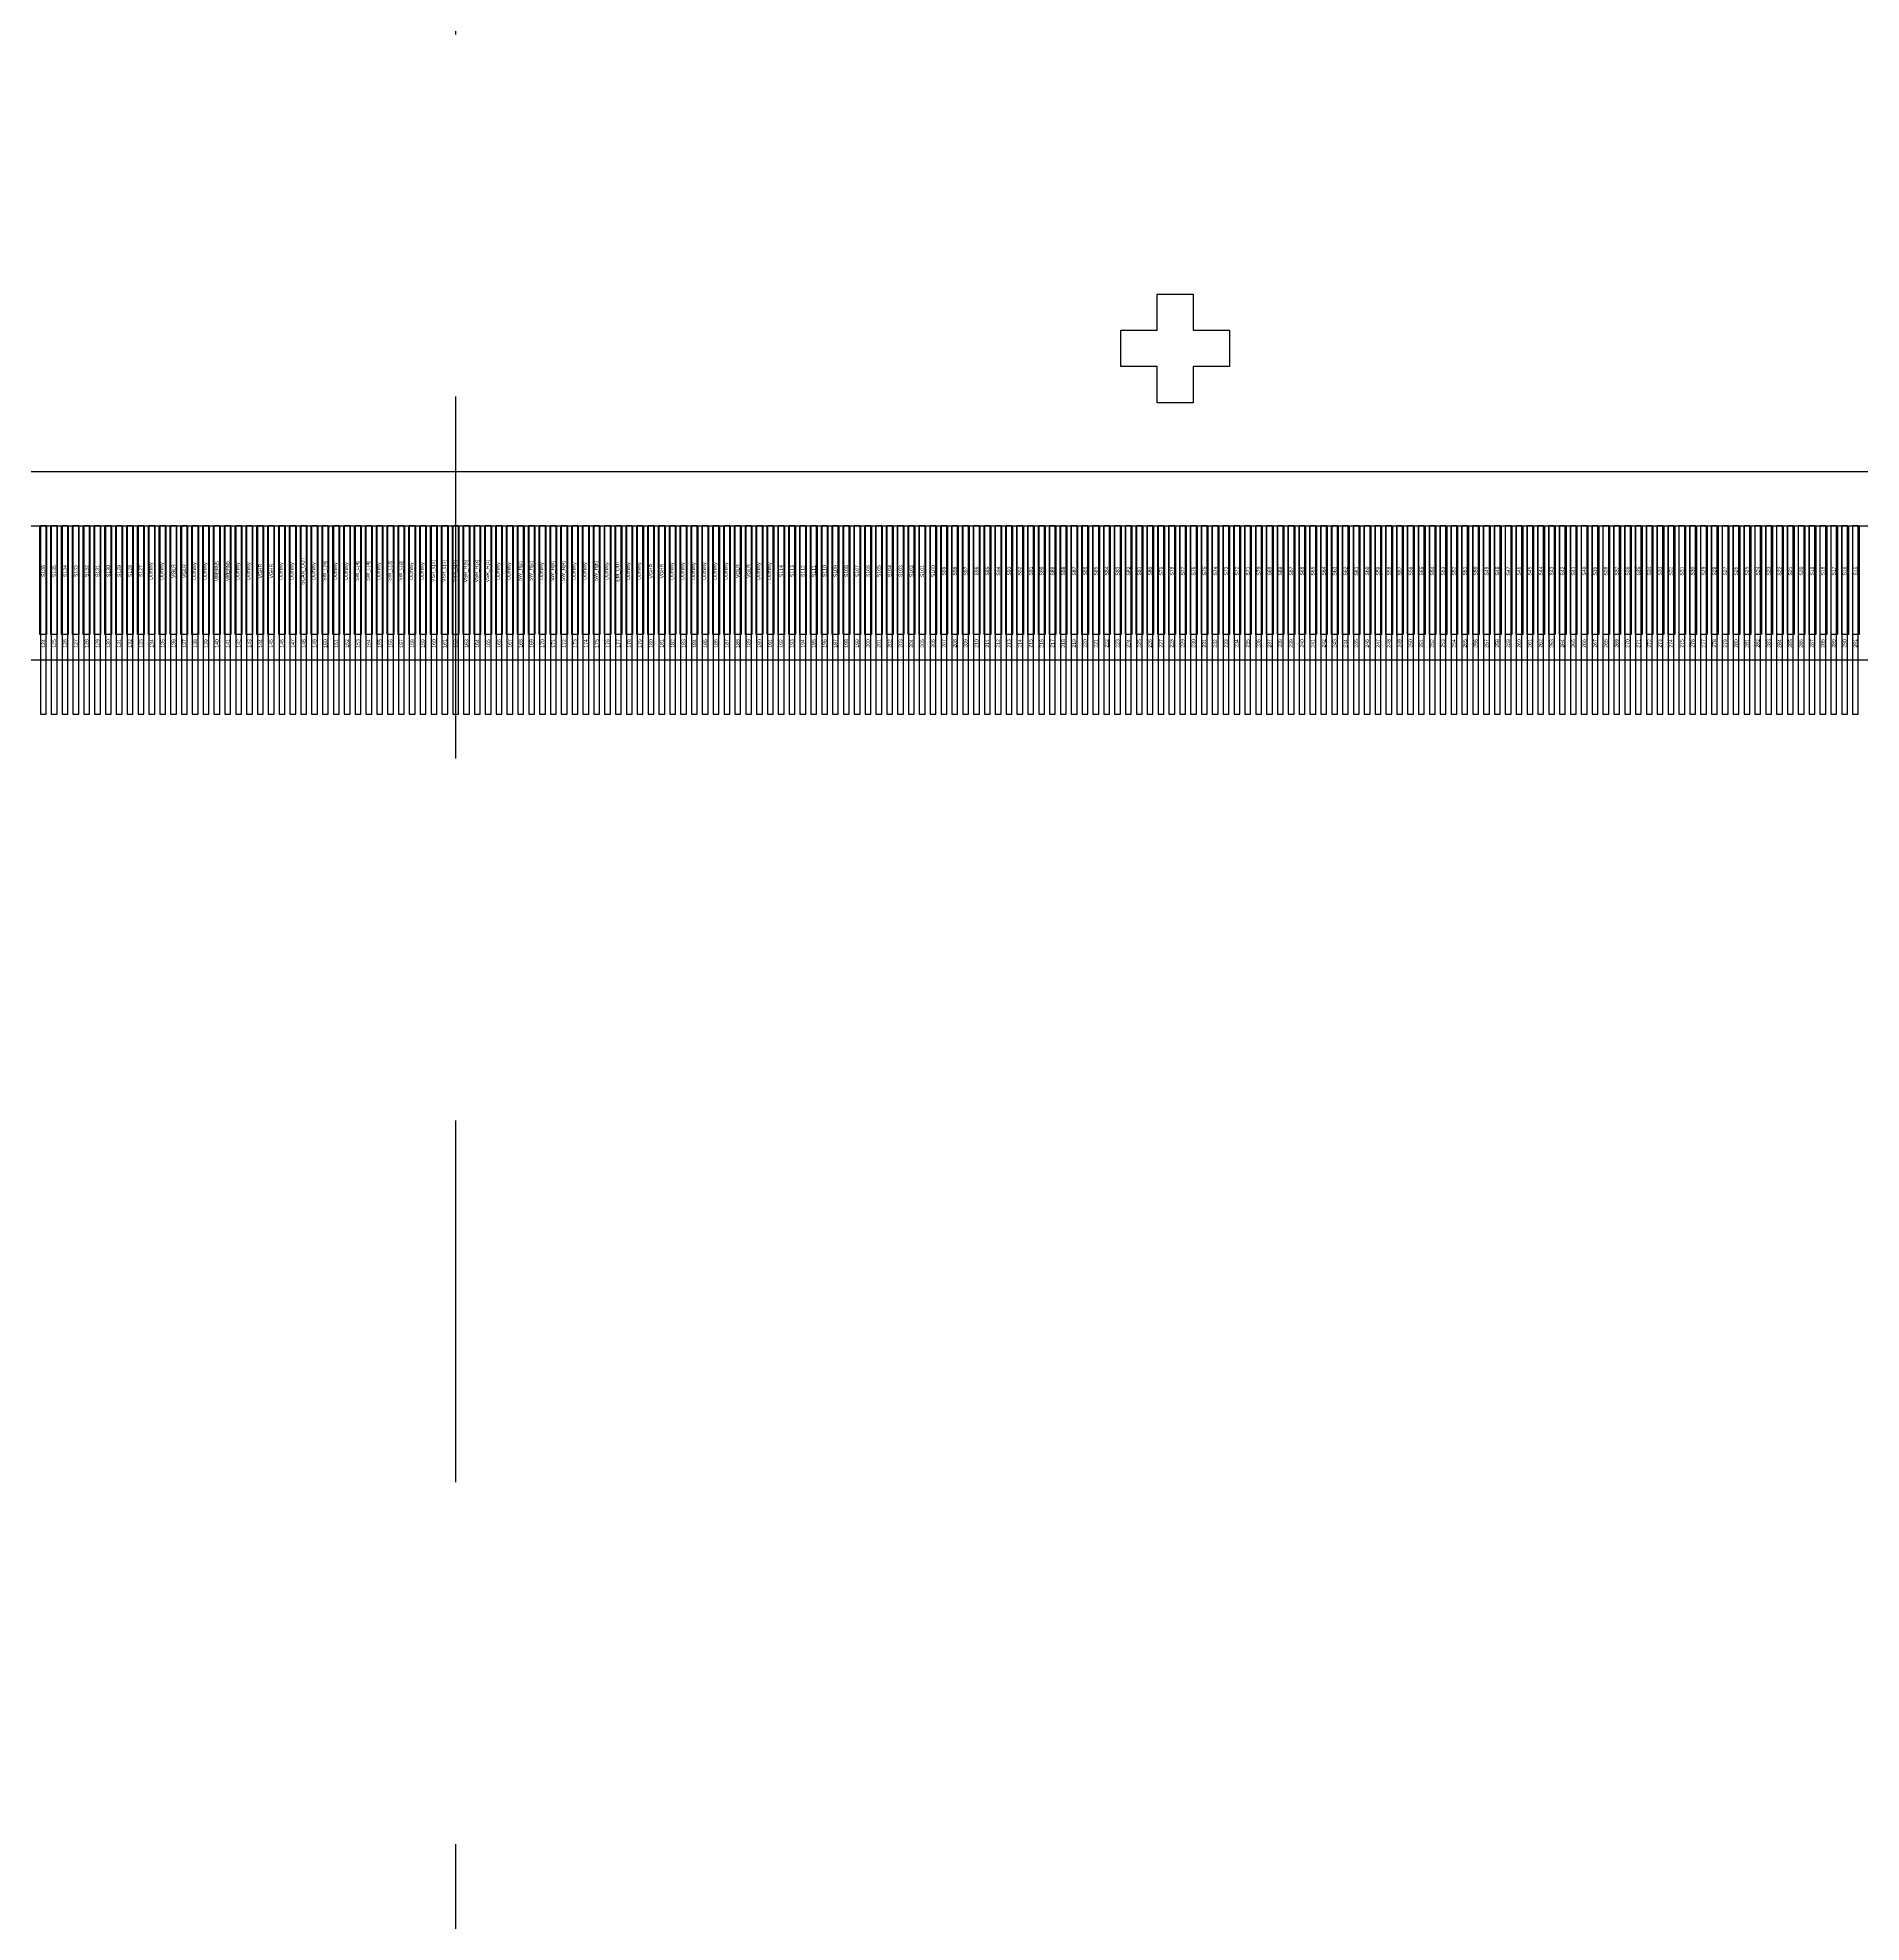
# Model space of a CAD drawing. Header units: inches. Extents: x 1765 to 5217, y -1519 to 441.
# Drawn here: x 4040.56 to 4045.6, y -1301.65 to -1296.44 of the extents above; entities that cross this region are included whole.
import ezdxf
from ezdxf.enums import TextEntityAlignment as Align

# ---------------------------------------------------------------- set-up
doc = ezdxf.new("R2010")
doc.units = ezdxf.units.IN
doc.header["$MEASUREMENT"] = 0
doc.linetypes.add('ACISOTGB', pattern=[9, 4, -1, 1, -1, 1, -1])
doc.layers.add('L63', color=5, linetype='Continuous')
doc.styles.add('MBC_Arial_Font', font='arial.ttf', dxfattribs={"width": 0.8})

# ---------------------------------------------------------------- blocks, each defined once
blk = doc.blocks.new('CO5300AF-51-1')
blk.add_lwpolyline([(127.8368, 61.9548), (113.7468, 61.9548, -0.414214), (113.5468, 62.1548), (113.5468, 64.2488, -0.263643), (113.644, 64.4204), (115.0359, 65.2541, 0.263643), (115.1818, 65.5115), (115.1818, 68.9188, -0.315299), (115.3792, 69.2007), (115.7922, 69.3511, 0.315299), (115.9896, 69.633), (115.9896, 71.0624, 0.254671), (115.8523, 71.3144), (115.5443, 71.5133, -0.254671), (115.4528, 71.6814), (115.4528, 71.8321, -0.414214), (115.6528, 72.0321), (125.9308, 72.0321, -0.414214)], format="xyb")
at = {"color": 0}
for points in [[(119.6602, 72.0321), (119.6442, 72.0321), (119.6442, 71.5117), (119.6602, 71.5117)], [(119.6902, 72.0321), (119.6742, 72.0321), (119.6742, 71.5117), (119.6902, 71.5117)], [(119.7202, 72.0321), (119.7042, 72.0321), (119.7042, 71.5117), (119.7202, 71.5117)], [(119.7502, 72.0321), (119.7342, 72.0321), (119.7342, 71.5117), (119.7502, 71.5117)], [(119.7802, 72.0321), (119.7642, 72.0321), (119.7642, 71.5117), (119.7802, 71.5117)], [(119.8102, 72.0321), (119.7942, 72.0321), (119.7942, 71.5117), (119.8102, 71.5117)], [(119.8401, 72.0321), (119.8241, 72.0321), (119.8241, 71.5117), (119.8401, 71.5117)], [(119.8701, 72.0321), (119.8541, 72.0321), (119.8541, 71.5117), (119.8701, 71.5117)], [(119.9001, 72.0321), (119.8841, 72.0321), (119.8841, 71.5117), (119.9001, 71.5117)], [(119.9301, 72.0321), (119.9141, 72.0321), (119.9141, 71.5117), (119.9301, 71.5117)], [(119.9601, 72.0321), (119.9441, 72.0321), (119.9441, 71.5117), (119.9601, 71.5117)], [(119.9901, 72.0321), (119.9741, 72.0321), (119.9741, 71.5117), (119.9901, 71.5117)], [(120.0201, 72.0321), (120.0041, 72.0321), (120.0041, 71.5117), (120.0201, 71.5117)], [(120.0501, 72.0321), (120.0341, 72.0321), (120.0341, 71.5117), (120.0501, 71.5117)], [(120.08, 72.0321), (120.064, 72.0321), (120.064, 71.5117), (120.08, 71.5117)], [(120.11, 72.0321), (120.094, 72.0321), (120.094, 71.5117), (120.11, 71.5117)], [(120.14, 72.0321), (120.124, 72.0321), (120.124, 71.5117), (120.14, 71.5117)], [(120.17, 72.0321), (120.154, 72.0321), (120.154, 71.5117), (120.17, 71.5117)], [(120.2, 72.0321), (120.184, 72.0321), (120.184, 71.5117), (120.2, 71.5117)], [(120.23, 72.0321), (120.214, 72.0321), (120.214, 71.5117), (120.23, 71.5117)], [(120.26, 72.0321), (120.244, 72.0321), (120.244, 71.5117), (120.26, 71.5117)], [(120.29, 72.0321), (120.274, 72.0321), (120.274, 71.5117), (120.29, 71.5117)], [(120.32, 72.0321), (120.304, 72.0321), (120.304, 71.5117), (120.32, 71.5117)], [(120.3499, 72.0321), (120.3339, 72.0321), (120.3339, 71.5117), (120.3499, 71.5117)], [(120.3799, 72.0321), (120.3639, 72.0321), (120.3639, 71.5117), (120.3799, 71.5117)], [(120.4099, 72.0321), (120.3939, 72.0321), (120.3939, 71.5117), (120.4099, 71.5117)], [(120.4399, 72.0321), (120.4239, 72.0321), (120.4239, 71.5117), (120.4399, 71.5117)], [(120.4699, 72.0321), (120.4539, 72.0321), (120.4539, 71.5117), (120.4699, 71.5117)], [(120.4999, 72.0321), (120.4839, 72.0321), (120.4839, 71.5117), (120.4999, 71.5117)], [(120.5299, 72.0321), (120.5139, 72.0321), (120.5139, 71.5117), (120.5299, 71.5117)], [(120.5599, 72.0321), (120.5439, 72.0321), (120.5439, 71.5117), (120.5599, 71.5117)], [(120.5898, 72.0321), (120.5738, 72.0321), (120.5738, 71.5117), (120.5898, 71.5117)], [(120.6198, 72.0321), (120.6038, 72.0321), (120.6038, 71.5117), (120.6198, 71.5117)], [(120.6498, 72.0321), (120.6338, 72.0321), (120.6338, 71.5117), (120.6498, 71.5117)], [(120.6798, 72.0321), (120.6638, 72.0321), (120.6638, 71.5117), (120.6798, 71.5117)], [(120.7098, 72.0321), (120.6938, 72.0321), (120.6938, 71.5117), (120.7098, 71.5117)], [(120.7398, 72.0321), (120.7238, 72.0321), (120.7238, 71.5117), (120.7398, 71.5117)], [(120.7698, 72.0321), (120.7538, 72.0321), (120.7538, 71.5117), (120.7698, 71.5117)], [(120.7998, 72.0321), (120.7838, 72.0321), (120.7838, 71.5117), (120.7998, 71.5117)], [(120.8297, 72.0321), (120.8137, 72.0321), (120.8137, 71.5117), (120.8297, 71.5117)], [(120.8597, 72.0321), (120.8437, 72.0321), (120.8437, 71.5117), (120.8597, 71.5117)], [(120.8897, 72.0321), (120.8737, 72.0321), (120.8737, 71.5117), (120.8897, 71.5117)], [(120.9197, 72.0321), (120.9037, 72.0321), (120.9037, 71.5117), (120.9197, 71.5117)], [(120.9497, 72.0321), (120.9337, 72.0321), (120.9337, 71.5117), (120.9497, 71.5117)], [(120.9797, 72.0321), (120.9637, 72.0321), (120.9637, 71.5117), (120.9797, 71.5117)], [(121.0097, 72.0321), (120.9937, 72.0321), (120.9937, 71.5117), (121.0097, 71.5117)], [(121.0397, 72.0321), (121.0237, 72.0321), (121.0237, 71.5117), (121.0397, 71.5117)], [(121.0697, 72.0321), (121.0537, 72.0321), (121.0537, 71.5117), (121.0697, 71.5117)], [(121.0996, 72.0321), (121.0836, 72.0321), (121.0836, 71.5117), (121.0996, 71.5117)], [(121.1296, 72.0321), (121.1136, 72.0321), (121.1136, 71.5117), (121.1296, 71.5117)], [(121.1596, 72.0321), (121.1436, 72.0321), (121.1436, 71.5117), (121.1596, 71.5117)], [(121.1896, 72.0321), (121.1736, 72.0321), (121.1736, 71.5117), (121.1896, 71.5117)], [(121.2196, 72.0321), (121.2036, 72.0321), (121.2036, 71.5117), (121.2196, 71.5117)], [(121.2496, 72.0321), (121.2336, 72.0321), (121.2336, 71.5117), (121.2496, 71.5117)], [(121.2796, 72.0321), (121.2636, 72.0321), (121.2636, 71.5117), (121.2796, 71.5117)], [(121.3096, 72.0321), (121.2936, 72.0321), (121.2936, 71.5117), (121.3096, 71.5117)], [(121.3395, 72.0321), (121.3235, 72.0321), (121.3235, 71.5117), (121.3395, 71.5117)], [(121.3695, 72.0321), (121.3535, 72.0321), (121.3535, 71.5117), (121.3695, 71.5117)], [(121.3995, 72.0321), (121.3835, 72.0321), (121.3835, 71.5117), (121.3995, 71.5117)], [(121.4295, 72.0321), (121.4135, 72.0321), (121.4135, 71.5117), (121.4295, 71.5117)], [(121.4595, 72.0321), (121.4435, 72.0321), (121.4435, 71.5117), (121.4595, 71.5117)], [(121.4895, 72.0321), (121.4735, 72.0321), (121.4735, 71.5117), (121.4895, 71.5117)], [(121.5195, 72.0321), (121.5035, 72.0321), (121.5035, 71.5117), (121.5195, 71.5117)], [(121.5495, 72.0321), (121.5335, 72.0321), (121.5335, 71.5117), (121.5495, 71.5117)], [(121.5794, 72.0321), (121.5634, 72.0321), (121.5634, 71.5117), (121.5794, 71.5117)], [(121.6094, 72.0321), (121.5934, 72.0321), (121.5934, 71.5117), (121.6094, 71.5117)], [(121.6394, 72.0321), (121.6234, 72.0321), (121.6234, 71.5117), (121.6394, 71.5117)], [(121.6694, 72.0321), (121.6534, 72.0321), (121.6534, 71.5117), (121.6694, 71.5117)], [(121.6994, 72.0321), (121.6834, 72.0321), (121.6834, 71.5117), (121.6994, 71.5117)], [(121.7294, 72.0321), (121.7134, 72.0321), (121.7134, 71.5117), (121.7294, 71.5117)], [(121.7594, 72.0321), (121.7434, 72.0321), (121.7434, 71.5117), (121.7594, 71.5117)], [(121.7894, 72.0321), (121.7734, 72.0321), (121.7734, 71.5117), (121.7894, 71.5117)], [(121.8194, 72.0321), (121.8034, 72.0321), (121.8034, 71.5117), (121.8194, 71.5117)], [(121.8493, 72.0321), (121.8333, 72.0321), (121.8333, 71.5117), (121.8493, 71.5117)], [(121.8793, 72.0321), (121.8633, 72.0321), (121.8633, 71.5117), (121.8793, 71.5117)], [(121.9093, 72.0321), (121.8933, 72.0321), (121.8933, 71.5117), (121.9093, 71.5117)], [(121.9393, 72.0321), (121.9233, 72.0321), (121.9233, 71.5117), (121.9393, 71.5117)], [(121.9693, 72.0321), (121.9533, 72.0321), (121.9533, 71.5117), (121.9693, 71.5117)], [(121.9993, 72.0321), (121.9833, 72.0321), (121.9833, 71.5117), (121.9993, 71.5117)], [(122.0293, 72.0321), (122.0133, 72.0321), (122.0133, 71.5117), (122.0293, 71.5117)], [(122.0593, 72.0321), (122.0433, 72.0321), (122.0433, 71.5117), (122.0593, 71.5117)], [(122.0892, 72.0321), (122.0732, 72.0321), (122.0732, 71.5117), (122.0892, 71.5117)], [(122.1192, 72.0321), (122.1032, 72.0321), (122.1032, 71.5117), (122.1192, 71.5117)], [(122.1492, 72.0321), (122.1332, 72.0321), (122.1332, 71.5117), (122.1492, 71.5117)], [(122.1792, 72.0321), (122.1632, 72.0321), (122.1632, 71.5117), (122.1792, 71.5117)], [(122.2092, 72.0321), (122.1932, 72.0321), (122.1932, 71.5117), (122.2092, 71.5117)], [(122.2392, 72.0321), (122.2232, 72.0321), (122.2232, 71.5117), (122.2392, 71.5117)], [(122.2692, 72.0321), (122.2532, 72.0321), (122.2532, 71.5117), (122.2692, 71.5117)], [(122.2992, 72.0321), (122.2832, 72.0321), (122.2832, 71.5117), (122.2992, 71.5117)], [(122.3291, 72.0321), (122.3131, 72.0321), (122.3131, 71.5117), (122.3291, 71.5117)], [(122.3591, 72.0321), (122.3431, 72.0321), (122.3431, 71.5117), (122.3591, 71.5117)], [(122.3891, 72.0321), (122.3731, 72.0321), (122.3731, 71.5117), (122.3891, 71.5117)], [(122.4191, 72.0321), (122.4031, 72.0321), (122.4031, 71.5117), (122.4191, 71.5117)], [(122.4491, 72.0321), (122.4331, 72.0321), (122.4331, 71.5117), (122.4491, 71.5117)], [(122.4791, 72.0321), (122.4631, 72.0321), (122.4631, 71.5117), (122.4791, 71.5117)], [(122.5091, 72.0321), (122.4931, 72.0321), (122.4931, 71.5117), (122.5091, 71.5117)], [(122.5391, 72.0321), (122.5231, 72.0321), (122.5231, 71.5117), (122.5391, 71.5117)], [(122.5691, 72.0321), (122.5531, 72.0321), (122.5531, 71.5117), (122.5691, 71.5117)], [(122.599, 72.0321), (122.583, 72.0321), (122.583, 71.5117), (122.599, 71.5117)], [(122.629, 72.0321), (122.613, 72.0321), (122.613, 71.5117), (122.629, 71.5117)], [(122.659, 72.0321), (122.643, 72.0321), (122.643, 71.5117), (122.659, 71.5117)], [(122.689, 72.0321), (122.673, 72.0321), (122.673, 71.5117), (122.689, 71.5117)], [(122.719, 72.0321), (122.703, 72.0321), (122.703, 71.5117), (122.719, 71.5117)], [(122.749, 72.0321), (122.733, 72.0321), (122.733, 71.5117), (122.749, 71.5117)], [(122.779, 72.0321), (122.763, 72.0321), (122.763, 71.5117), (122.779, 71.5117)], [(122.809, 72.0321), (122.793, 72.0321), (122.793, 71.5117), (122.809, 71.5117)], [(122.8389, 72.0321), (122.8229, 72.0321), (122.8229, 71.5117), (122.8389, 71.5117)], [(122.8689, 72.0321), (122.8529, 72.0321), (122.8529, 71.5117), (122.8689, 71.5117)], [(122.8989, 72.0321), (122.8829, 72.0321), (122.8829, 71.5117), (122.8989, 71.5117)], [(122.9289, 72.0321), (122.9129, 72.0321), (122.9129, 71.5117), (122.9289, 71.5117)], [(122.9589, 72.0321), (122.9429, 72.0321), (122.9429, 71.5117), (122.9589, 71.5117)], [(122.9889, 72.0321), (122.9729, 72.0321), (122.9729, 71.5117), (122.9889, 71.5117)], [(123.0189, 72.0321), (123.0029, 72.0321), (123.0029, 71.5117), (123.0189, 71.5117)], [(123.0489, 72.0321), (123.0329, 72.0321), (123.0329, 71.5117), (123.0489, 71.5117)], [(123.0788, 72.0321), (123.0628, 72.0321), (123.0628, 71.5117), (123.0788, 71.5117)], [(123.1088, 72.0321), (123.0928, 72.0321), (123.0928, 71.5117), (123.1088, 71.5117)], [(123.1388, 72.0321), (123.1228, 72.0321), (123.1228, 71.5117), (123.1388, 71.5117)], [(123.1688, 72.0321), (123.1528, 72.0321), (123.1528, 71.5117), (123.1688, 71.5117)], [(123.1988, 72.0321), (123.1828, 72.0321), (123.1828, 71.5117), (123.1988, 71.5117)], [(123.2288, 72.0321), (123.2128, 72.0321), (123.2128, 71.5117), (123.2288, 71.5117)], [(123.2588, 72.0321), (123.2428, 72.0321), (123.2428, 71.5117), (123.2588, 71.5117)], [(123.2888, 72.0321), (123.2728, 72.0321), (123.2728, 71.5117), (123.2888, 71.5117)], [(123.3188, 72.0321), (123.3028, 72.0321), (123.3028, 71.5117), (123.3188, 71.5117)], [(123.3487, 72.0321), (123.3327, 72.0321), (123.3327, 71.5117), (123.3487, 71.5117)], [(123.3787, 72.0321), (123.3627, 72.0321), (123.3627, 71.5117), (123.3787, 71.5117)], [(123.4087, 72.0321), (123.3927, 72.0321), (123.3927, 71.5117), (123.4087, 71.5117)], [(123.4387, 72.0321), (123.4227, 72.0321), (123.4227, 71.5117), (123.4387, 71.5117)], [(123.4687, 72.0321), (123.4527, 72.0321), (123.4527, 71.5117), (123.4687, 71.5117)], [(123.4987, 72.0321), (123.4827, 72.0321), (123.4827, 71.5117), (123.4987, 71.5117)], [(123.5287, 72.0321), (123.5127, 72.0321), (123.5127, 71.5117), (123.5287, 71.5117)], [(123.5587, 72.0321), (123.5427, 72.0321), (123.5427, 71.5117), (123.5587, 71.5117)], [(123.5886, 72.0321), (123.5726, 72.0321), (123.5726, 71.5117), (123.5886, 71.5117)], [(123.6186, 72.0321), (123.6026, 72.0321), (123.6026, 71.5117), (123.6186, 71.5117)], [(123.6486, 72.0321), (123.6326, 72.0321), (123.6326, 71.5117), (123.6486, 71.5117)], [(123.6786, 72.0321), (123.6626, 72.0321), (123.6626, 71.5117), (123.6786, 71.5117)], [(123.7086, 72.0321), (123.6926, 72.0321), (123.6926, 71.5117), (123.7086, 71.5117)], [(123.7386, 72.0321), (123.7226, 72.0321), (123.7226, 71.5117), (123.7386, 71.5117)], [(123.7686, 72.0321), (123.7526, 72.0321), (123.7526, 71.5117), (123.7686, 71.5117)], [(123.7986, 72.0321), (123.7826, 72.0321), (123.7826, 71.5117), (123.7986, 71.5117)], [(123.8285, 72.0321), (123.8125, 72.0321), (123.8125, 71.5117), (123.8285, 71.5117)], [(123.8585, 72.0321), (123.8425, 72.0321), (123.8425, 71.5117), (123.8585, 71.5117)], [(123.8885, 72.0321), (123.8725, 72.0321), (123.8725, 71.5117), (123.8885, 71.5117)], [(123.9185, 72.0321), (123.9025, 72.0321), (123.9025, 71.5117), (123.9185, 71.5117)], [(123.9485, 72.0321), (123.9325, 72.0321), (123.9325, 71.5117), (123.9485, 71.5117)], [(123.9785, 72.0321), (123.9625, 72.0321), (123.9625, 71.5117), (123.9785, 71.5117)], [(124.0085, 72.0321), (123.9925, 72.0321), (123.9925, 71.5117), (124.0085, 71.5117)], [(124.0385, 72.0321), (124.0225, 72.0321), (124.0225, 71.5117), (124.0385, 71.5117)], [(124.0685, 72.0321), (124.0525, 72.0321), (124.0525, 71.5117), (124.0685, 71.5117)], [(124.0984, 72.0321), (124.0824, 72.0321), (124.0824, 71.5117), (124.0984, 71.5117)], [(124.1284, 72.0321), (124.1124, 72.0321), (124.1124, 71.5117), (124.1284, 71.5117)], [(124.1584, 72.0321), (124.1424, 72.0321), (124.1424, 71.5117), (124.1584, 71.5117)], [(124.1884, 72.0321), (124.1724, 72.0321), (124.1724, 71.5117), (124.1884, 71.5117)], [(124.2184, 72.0321), (124.2024, 72.0321), (124.2024, 71.5117), (124.2184, 71.5117)], [(124.2484, 72.0321), (124.2324, 72.0321), (124.2324, 71.5117), (124.2484, 71.5117)], [(124.2784, 72.0321), (124.2624, 72.0321), (124.2624, 71.5117), (124.2784, 71.5117)], [(124.3084, 72.0321), (124.2924, 72.0321), (124.2924, 71.5117), (124.3084, 71.5117)], [(124.3383, 72.0321), (124.3223, 72.0321), (124.3223, 71.5117), (124.3383, 71.5117)], [(124.3683, 72.0321), (124.3523, 72.0321), (124.3523, 71.5117), (124.3683, 71.5117)], [(124.3983, 72.0321), (124.3823, 72.0321), (124.3823, 71.5117), (124.3983, 71.5117)], [(124.4283, 72.0321), (124.4123, 72.0321), (124.4123, 71.5117), (124.4283, 71.5117)], [(124.4583, 72.0321), (124.4423, 72.0321), (124.4423, 71.5117), (124.4583, 71.5117)], [(124.4883, 72.0321), (124.4723, 72.0321), (124.4723, 71.5117), (124.4883, 71.5117)], [(124.5183, 72.0321), (124.5023, 72.0321), (124.5023, 71.5117), (124.5183, 71.5117)], [(124.5483, 72.0321), (124.5323, 72.0321), (124.5323, 71.5117), (124.5483, 71.5117)], [(124.5782, 72.0321), (124.5622, 72.0321), (124.5622, 71.5117), (124.5782, 71.5117)], [(124.6082, 72.0321), (124.5922, 72.0321), (124.5922, 71.5117), (124.6082, 71.5117)], [(124.6382, 72.0321), (124.6222, 72.0321), (124.6222, 71.5117), (124.6382, 71.5117)], [(124.6682, 72.0321), (124.6522, 72.0321), (124.6522, 71.5117), (124.6682, 71.5117)]]:
    blk.add_lwpolyline(points, close=True, dxfattribs=at)
at = {"color": 3, "style": 'MBC_Arial_Font'}
for s, p in [('S136', (119.6522, 71.9069)), ('S135', (119.6822, 71.9069)), ('S134', (119.7122, 71.9069)), ('S133', (119.7422, 71.9069)), ('S132', (119.7722, 71.9069)), ('S131', (119.8022, 71.9069)), ('S130', (119.8321, 71.9069)), ('S129', (119.8621, 71.9069)), ('S128', (119.8921, 71.9069)), ('S127', (119.9221, 71.9069)), ('Dummy', (119.9492, 71.9069)), ('Dummy', (119.9791, 71.9069)), ('VGLR', (120.0121, 71.9069)), ('VGLR', (120.0421, 71.9069)), ('Dummy', (120.0691, 71.9069)), ('Dummy', (120.0991, 71.9069)), ('VREFN5', (120.1319, 71.9069)), ('VREFN5', (120.1618, 71.9069)), ('Dummy', (120.1891, 71.9069)), ('Dummy', (120.219, 71.9069)), ('VGHR', (120.252, 71.9069)), ('VGHR', (120.282, 71.9069)), ('Dummy', (120.309, 71.9069)), ('Dummy', (120.339, 71.9069)), ('SCAN_OUT', (120.3693, 71.9069)), ('Dummy', (120.399, 71.9069)), ('SW_L[6]', (120.4293, 71.9069)), ('Dummy', (120.459, 71.9069)), ('Dummy', (120.4889, 71.9069)), ('SW_L[4]', (120.5193, 71.9069)), ('SW_L[4]', (120.5493, 71.9069)), ('Dummy', (120.5789, 71.9069)), ('SW_L[2]', (120.6092, 71.9069)), ('SW_L[2]', (120.6392, 71.9069)), ('Dummy', (120.6689, 71.9069)), ('Dummy', (120.6989, 71.9069)), ('VSR_L[1]', (120.7292, 71.9069)), ('VSR_L[3]', (120.7592, 71.9069)), ('VSR_L[5]', (120.7892, 71.9069)), ('VSR_R[5]', (120.8191, 71.9069)), ('VSR_R[3]', (120.8491, 71.9069)), ('VSR_R[1]', (120.8791, 71.9069)), ('Dummy', (120.9088, 71.9069)), ('Dummy', (120.9388, 71.9069)), ('SW_R[2]', (120.9691, 71.9069)), ('SW_R[2]', (120.9991, 71.9069)), ('Dummy', (121.0287, 71.9069)), ('SW_R[4]', (121.059, 71.9069)), ('SW_R[4]', (121.089, 71.9069)), ('Dummy', (121.1187, 71.9069)), ('Dummy', (121.1487, 71.9069)), ('SW_R[6]', (121.179, 71.9069)), ('Dummy', (121.2087, 71.9069)), ('EM_OUT', (121.239, 71.9069)), ('Dummy', (121.2686, 71.9069)), ('Dummy', (121.2986, 71.9069)), ('VGHR', (121.3315, 71.9069)), ('VGHR', (121.3615, 71.9069)), ('Dummy', (121.3886, 71.9069)), ('Dummy', (121.4186, 71.9069)), ('Dummy', (121.4486, 71.9069)), ('Dummy', (121.4785, 71.9069)), ('Dummy', (121.5085, 71.9069)), ('Dummy', (121.5385, 71.9069)), ('VGLR', (121.5714, 71.9069)), ('VGLR', (121.6014, 71.9069)), ('Dummy', (121.6285, 71.9069)), ('Dummy', (121.6585, 71.9069)), ('S114', (121.6914, 71.9069)), ('S113', (121.7214, 71.9069)), ('S112', (121.7514, 71.9069)), ('S111', (121.7814, 71.9069)), ('S110', (121.8114, 71.9069)), ('S109', (121.8413, 71.9069)), ('S108', (121.8713, 71.9069)), ('S107', (121.9013, 71.9069)), ('S106', (121.9313, 71.9069)), ('S105', (121.9613, 71.9069)), ('S104', (121.9913, 71.9069)), ('S103', (122.0213, 71.9069)), ('S102', (122.0513, 71.9069)), ('S101', (122.0812, 71.9069)), ('S100', (122.1112, 71.9069)), ('S99', (122.1412, 71.9069)), ('S98', (122.1712, 71.9069)), ('S97', (122.2012, 71.9069)), ('S96', (122.2312, 71.9069)), ('S95', (122.2612, 71.9069)), ('S94', (122.2912, 71.9069)), ('S93', (122.3211, 71.9069)), ('S92', (122.3511, 71.9069)), ('S91', (122.3811, 71.9069)), ('S90', (122.4111, 71.9069)), ('S89', (122.4411, 71.9069)), ('S88', (122.4711, 71.9069)), ('S87', (122.5011, 71.9069)), ('S86', (122.5311, 71.9069)), ('S85', (122.5611, 71.9069)), ('S84', (122.591, 71.9069)), ('S83', (122.621, 71.9069)), ('S82', (122.651, 71.9069)), ('S81', (122.681, 71.9069)), ('S80', (122.711, 71.9069)), ('S79', (122.741, 71.9069)), ('S78', (122.771, 71.9069)), ('S77', (122.801, 71.9069)), ('S76', (122.8309, 71.9069)), ('S75', (122.8609, 71.9069)), ('S74', (122.8909, 71.9069)), ('S73', (122.9209, 71.9069)), ('S72', (122.9509, 71.9069)), ('S71', (122.9809, 71.9069)), ('S70', (123.0109, 71.9069)), ('S69', (123.0409, 71.9069)), ('S68', (123.0708, 71.9069)), ('S67', (123.1008, 71.9069)), ('S66', (123.1308, 71.9069)), ('S65', (123.1608, 71.9069)), ('S64', (123.1908, 71.9069)), ('S63', (123.2208, 71.9069)), ('S62', (123.2508, 71.9069)), ('S61', (123.2808, 71.9069)), ('S60', (123.3108, 71.9069)), ('S59', (123.3407, 71.9069)), ('S58', (123.3707, 71.9069)), ('S57', (123.4007, 71.9069)), ('S56', (123.4307, 71.9069)), ('S55', (123.4607, 71.9069)), ('S54', (123.4907, 71.9069)), ('S53', (123.5207, 71.9069)), ('S52', (123.5507, 71.9069)), ('S51', (123.5806, 71.9069)), ('S50', (123.6106, 71.9069)), ('S49', (123.6406, 71.9069)), ('S48', (123.6706, 71.9069)), ('S47', (123.7006, 71.9069)), ('S46', (123.7306, 71.9069)), ('S45', (123.7606, 71.9069)), ('S44', (123.7906, 71.9069)), ('S43', (123.8205, 71.9069)), ('S42', (123.8505, 71.9069)), ('S41', (123.8805, 71.9069)), ('S40', (123.9105, 71.9069)), ('S39', (123.9405, 71.9069)), ('S38', (123.9705, 71.9069)), ('S37', (124.0005, 71.9069)), ('S36', (124.0305, 71.9069)), ('S35', (124.0604, 71.9069)), ('S34', (124.0904, 71.9069)), ('S33', (124.1204, 71.9069)), ('S32', (124.1504, 71.9069)), ('S31', (124.1804, 71.9069)), ('S30', (124.2104, 71.9069)), ('S29', (124.2404, 71.9069)), ('S28', (124.2704, 71.9069)), ('S27', (124.3004, 71.9069)), ('S26', (124.3303, 71.9069)), ('S25', (124.3603, 71.9069)), ('S24', (124.3903, 71.9069)), ('S23', (124.4203, 71.9069)), ('S22', (124.4503, 71.9069)), ('S21', (124.4803, 71.9069)), ('S20', (124.5103, 71.9069)), ('S19', (124.5403, 71.9069)), ('S18', (124.5702, 71.9069)), ('S17', (124.6002, 71.9069)), ('S16', (124.6302, 71.9069)), ('S15', (124.6602, 71.9069)), ('124', (119.6523, 71.707)), ('125', (119.6821, 71.707)), ('126', (119.7121, 71.707)), ('127', (119.7422, 71.707)), ('128', (119.772, 71.707)), ('129', (119.802, 71.707)), ('130', (119.832, 71.707)), ('131', (119.862, 71.707)), ('132', (119.892, 71.707)), ('133', (119.922, 71.707)), ('134', (119.952, 71.707)), ('135', (119.9819, 71.707)), ('136', (120.0119, 71.707)), ('137', (120.0419, 71.707)), ('138', (120.0719, 71.707)), ('139', (120.1019, 71.707)), ('140', (120.1319, 71.707)), ('141', (120.1621, 71.707)), ('142', (120.192, 71.707)), ('143', (120.2219, 71.707)), ('144', (120.252, 71.707)), ('145', (120.2818, 71.707)), ('146', (120.3118, 71.707)), ('147', (120.342, 71.707)), ('148', (120.3718, 71.707)), ('149', (120.4018, 71.707)), ('150', (120.4318, 71.707)), ('151', (120.4618, 71.707)), ('152', (120.4918, 71.707)), ('153', (120.5217, 71.707)), ('154', (120.5517, 71.707)), ('155', (120.5817, 71.707)), ('156', (120.6117, 71.707)), ('157', (120.6417, 71.707)), ('158', (120.6717, 71.707)), ('159', (120.7017, 71.707)), ('160', (120.7317, 71.707)), ('161', (120.7616, 71.707)), ('162', (120.7916, 71.707)), ('163', (120.8216, 71.707)), ('164', (120.8516, 71.707)), ('165', (120.8816, 71.707)), ('166', (120.9116, 71.707)), ('167', (120.9416, 71.707)), ('168', (120.9716, 71.707)), ('169', (121.0015, 71.707)), ('170', (121.0315, 71.707)), ('171', (121.0617, 71.707)), ('172', (121.0917, 71.707)), ('173', (121.1215, 71.707)), ('174', (121.1517, 71.707)), ('175', (121.1815, 71.707)), ('176', (121.2115, 71.707)), ('177', (121.2416, 71.707)), ('178', (121.2714, 71.707)), ('179', (121.3014, 71.707)), ('180', (121.3314, 71.707)), ('181', (121.3614, 71.707)), ('182', (121.3914, 71.707)), ('183', (121.4214, 71.707)), ('184', (121.4514, 71.707)), ('185', (121.4814, 71.707)), ('186', (121.5113, 71.707)), ('187', (121.5413, 71.707)), ('188', (121.5713, 71.707)), ('189', (121.6013, 71.707)), ('190', (121.6313, 71.707)), ('191', (121.6613, 71.707)), ('192', (121.6913, 71.707)), ('193', (121.7213, 71.707)), ('194', (121.7512, 71.707)), ('195', (121.7812, 71.707)), ('196', (121.8112, 71.707)), ('197', (121.8412, 71.707)), ('198', (121.8712, 71.707)), ('199', (121.9012, 71.707)), ('200', (121.9312, 71.707)), ('201', (121.9612, 71.707)), ('202', (121.9912, 71.707)), ('203', (122.0211, 71.707)), ('204', (122.0511, 71.707)), ('205', (122.0811, 71.707)), ('206', (122.1111, 71.707)), ('207', (122.1411, 71.707)), ('208', (122.1711, 71.707)), ('209', (122.2011, 71.707)), ('210', (122.2311, 71.707)), ('211', (122.2612, 71.707)), ('212', (122.2912, 71.707)), ('213', (122.321, 71.707)), ('214', (122.3512, 71.707)), ('215', (122.381, 71.707)), ('216', (122.411, 71.707)), ('217', (122.4411, 71.707)), ('218', (122.471, 71.707)), ('219', (122.5009, 71.707)), ('220', (122.5309, 71.707)), ('221', (122.5611, 71.707)), ('222', (122.5911, 71.707)), ('223', (122.6209, 71.707)), ('224', (122.6511, 71.707)), ('225', (122.6809, 71.707)), ('226', (122.7109, 71.707)), ('227', (122.741, 71.707)), ('228', (122.7708, 71.707)), ('229', (122.8008, 71.707)), ('230', (122.8308, 71.707)), ('231', (122.8608, 71.707)), ('232', (122.8908, 71.707)), ('233', (122.9208, 71.707)), ('234', (122.9508, 71.707)), ('235', (122.9807, 71.707)), ('236', (123.0107, 71.707)), ('237', (123.0407, 71.707)), ('238', (123.0707, 71.707)), ('239', (123.1007, 71.707)), ('240', (123.1307, 71.707)), ('241', (123.1609, 71.707)), ('242', (123.1908, 71.707)), ('243', (123.2207, 71.707)), ('244', (123.2508, 71.707)), ('245', (123.2806, 71.707)), ('246', (123.3106, 71.707)), ('247', (123.3408, 71.707)), ('248', (123.3706, 71.707)), ('249', (123.4006, 71.707)), ('250', (123.4306, 71.707)), ('251', (123.4606, 71.707)), ('252', (123.4906, 71.707)), ('253', (123.5205, 71.707)), ('254', (123.5505, 71.707)), ('255', (123.5805, 71.707)), ('256', (123.6105, 71.707)), ('257', (123.6405, 71.707)), ('258', (123.6705, 71.707)), ('259', (123.7005, 71.707)), ('260', (123.7305, 71.707)), ('261', (123.7604, 71.707)), ('262', (123.7904, 71.707)), ('263', (123.8204, 71.707)), ('264', (123.8504, 71.707)), ('265', (123.8804, 71.707)), ('266', (123.9104, 71.707)), ('267', (123.9404, 71.707)), ('268', (123.9704, 71.707)), ('269', (124.0003, 71.707)), ('270', (124.0303, 71.707)), ('271', (124.0605, 71.707)), ('272', (124.0905, 71.707)), ('273', (124.1203, 71.707)), ('274', (124.1505, 71.707)), ('275', (124.1803, 71.707)), ('276', (124.2103, 71.707)), ('277', (124.2404, 71.707)), ('278', (124.2702, 71.707)), ('279', (124.3002, 71.707)), ('280', (124.3302, 71.707)), ('281', (124.3602, 71.707)), ('282', (124.3902, 71.707)), ('283', (124.4202, 71.707)), ('284', (124.4502, 71.707)), ('285', (124.4802, 71.707)), ('286', (124.5101, 71.707)), ('287', (124.5401, 71.707)), ('288', (124.5701, 71.707)), ('289', (124.6001, 71.707)), ('290', (124.6301, 71.707)), ('291', (124.6601, 71.707))]:
    blk.add_text(s, height=0.01, rotation=90, dxfattribs=at).set_placement(p, align=Align.MIDDLE_CENTER)
blk = doc.blocks.new('GVO2.13+CO5300AF-51')
at = {"color": 1, "linetype": 'ACISOTGB'}
blk.add_line((550.02605, 199.79618), (550.02605, 140.49363), dxfattribs=at)
blk.add_line((538.61766, 149.58901), (561.43445, 149.58901))
blk.add_lwpolyline([(532.63255, 183.78401), (532.63255, 158.06901, 0.4142136), (541.63255, 149.06901), (558.41955, 149.06901, 0.4142136), (567.41955, 158.06901), (567.41955, 183.78401, 0.4142136), (558.99955, 192.20401), (541.05255, 192.20401, 0.4142136)], format="xyb", close=True)
at = {"color": 2}
for points in [[(548.87705, 149.43901), (548.89505, 149.43901), (548.89505, 149.13901), (548.87705, 149.13901)], [(548.90705, 149.43901), (548.92505, 149.43901), (548.92505, 149.13901), (548.90705, 149.13901)], [(548.93705, 149.43901), (548.95505, 149.43901), (548.95505, 149.13901), (548.93705, 149.13901)], [(548.96705, 149.43901), (548.98505, 149.43901), (548.98505, 149.13901), (548.96705, 149.13901)], [(548.99705, 149.43901), (549.01505, 149.43901), (549.01505, 149.13901), (548.99705, 149.13901)], [(549.02705, 149.43901), (549.04505, 149.43901), (549.04505, 149.13901), (549.02705, 149.13901)], [(549.05705, 149.43901), (549.07505, 149.43901), (549.07505, 149.13901), (549.05705, 149.13901)], [(549.08705, 149.43901), (549.10505, 149.43901), (549.10505, 149.13901), (549.08705, 149.13901)], [(549.11705, 149.43901), (549.13505, 149.43901), (549.13505, 149.13901), (549.11705, 149.13901)], [(549.14705, 149.43901), (549.16505, 149.43901), (549.16505, 149.13901), (549.14705, 149.13901)], [(549.17705, 149.43901), (549.19505, 149.43901), (549.19505, 149.13901), (549.17705, 149.13901)], [(549.20705, 149.43901), (549.22505, 149.43901), (549.22505, 149.13901), (549.20705, 149.13901)], [(549.23705, 149.43901), (549.25505, 149.43901), (549.25505, 149.13901), (549.23705, 149.13901)], [(549.26705, 149.43901), (549.28505, 149.43901), (549.28505, 149.13901), (549.26705, 149.13901)], [(549.29705, 149.43901), (549.31505, 149.43901), (549.31505, 149.13901), (549.29705, 149.13901)], [(549.32705, 149.43901), (549.34505, 149.43901), (549.34505, 149.13901), (549.32705, 149.13901)], [(549.35705, 149.43901), (549.37505, 149.43901), (549.37505, 149.13901), (549.35705, 149.13901)], [(549.38705, 149.43901), (549.40505, 149.43901), (549.40505, 149.13901), (549.38705, 149.13901)], [(549.41705, 149.43901), (549.43505, 149.43901), (549.43505, 149.13901), (549.41705, 149.13901)], [(549.44705, 149.43901), (549.46505, 149.43901), (549.46505, 149.13901), (549.44705, 149.13901)], [(549.47705, 149.43901), (549.49505, 149.43901), (549.49505, 149.13901), (549.47705, 149.13901)], [(549.50705, 149.43901), (549.52505, 149.43901), (549.52505, 149.13901), (549.50705, 149.13901)], [(549.53705, 149.43901), (549.55505, 149.43901), (549.55505, 149.13901), (549.53705, 149.13901)], [(549.56705, 149.43901), (549.58505, 149.43901), (549.58505, 149.13901), (549.56705, 149.13901)], [(549.59705, 149.43901), (549.61505, 149.43901), (549.61505, 149.13901), (549.59705, 149.13901)], [(549.62705, 149.43901), (549.64505, 149.43901), (549.64505, 149.13901), (549.62705, 149.13901)], [(549.65705, 149.43901), (549.67505, 149.43901), (549.67505, 149.13901), (549.65705, 149.13901)], [(549.68705, 149.43901), (549.70505, 149.43901), (549.70505, 149.13901), (549.68705, 149.13901)], [(549.71705, 149.43901), (549.73505, 149.43901), (549.73505, 149.13901), (549.71705, 149.13901)], [(549.74705, 149.43901), (549.76505, 149.43901), (549.76505, 149.13901), (549.74705, 149.13901)], [(549.77705, 149.43901), (549.79505, 149.43901), (549.79505, 149.13901), (549.77705, 149.13901)], [(549.80705, 149.43901), (549.82505, 149.43901), (549.82505, 149.13901), (549.80705, 149.13901)], [(549.83705, 149.43901), (549.85505, 149.43901), (549.85505, 149.13901), (549.83705, 149.13901)], [(549.86705, 149.43901), (549.88505, 149.43901), (549.88505, 149.13901), (549.86705, 149.13901)], [(549.89705, 149.43901), (549.91505, 149.43901), (549.91505, 149.13901), (549.89705, 149.13901)], [(549.92705, 149.43901), (549.94505, 149.43901), (549.94505, 149.13901), (549.92705, 149.13901)], [(549.95705, 149.43901), (549.97505, 149.43901), (549.97505, 149.13901), (549.95705, 149.13901)], [(549.98705, 149.43901), (550.00505, 149.43901), (550.00505, 149.13901), (549.98705, 149.13901)], [(550.01705, 149.43901), (550.03505, 149.43901), (550.03505, 149.13901), (550.01705, 149.13901)], [(550.04705, 149.43901), (550.06505, 149.43901), (550.06505, 149.13901), (550.04705, 149.13901)], [(550.07705, 149.43901), (550.09505, 149.43901), (550.09505, 149.13901), (550.07705, 149.13901)], [(550.10705, 149.43901), (550.12505, 149.43901), (550.12505, 149.13901), (550.10705, 149.13901)], [(550.13705, 149.43901), (550.15505, 149.43901), (550.15505, 149.13901), (550.13705, 149.13901)], [(550.16705, 149.43901), (550.18505, 149.43901), (550.18505, 149.13901), (550.16705, 149.13901)], [(550.19705, 149.43901), (550.21505, 149.43901), (550.21505, 149.13901), (550.19705, 149.13901)], [(550.22705, 149.43901), (550.24505, 149.43901), (550.24505, 149.13901), (550.22705, 149.13901)], [(550.25705, 149.43901), (550.27505, 149.43901), (550.27505, 149.13901), (550.25705, 149.13901)], [(550.28705, 149.43901), (550.30505, 149.43901), (550.30505, 149.13901), (550.28705, 149.13901)], [(550.31705, 149.43901), (550.33505, 149.43901), (550.33505, 149.13901), (550.31705, 149.13901)], [(550.34705, 149.43901), (550.36505, 149.43901), (550.36505, 149.13901), (550.34705, 149.13901)], [(550.37705, 149.43901), (550.39505, 149.43901), (550.39505, 149.13901), (550.37705, 149.13901)], [(550.40705, 149.43901), (550.42505, 149.43901), (550.42505, 149.13901), (550.40705, 149.13901)], [(550.43705, 149.43901), (550.45505, 149.43901), (550.45505, 149.13901), (550.43705, 149.13901)], [(550.46705, 149.43901), (550.48505, 149.43901), (550.48505, 149.13901), (550.46705, 149.13901)], [(550.49705, 149.43901), (550.51505, 149.43901), (550.51505, 149.13901), (550.49705, 149.13901)], [(550.52705, 149.43901), (550.54505, 149.43901), (550.54505, 149.13901), (550.52705, 149.13901)], [(550.55705, 149.43901), (550.57505, 149.43901), (550.57505, 149.13901), (550.55705, 149.13901)], [(550.58705, 149.43901), (550.60505, 149.43901), (550.60505, 149.13901), (550.58705, 149.13901)], [(550.61705, 149.43901), (550.63505, 149.43901), (550.63505, 149.13901), (550.61705, 149.13901)], [(550.64705, 149.43901), (550.66505, 149.43901), (550.66505, 149.13901), (550.64705, 149.13901)], [(550.67705, 149.43901), (550.69505, 149.43901), (550.69505, 149.13901), (550.67705, 149.13901)], [(550.70705, 149.43901), (550.72505, 149.43901), (550.72505, 149.13901), (550.70705, 149.13901)], [(550.73705, 149.43901), (550.75505, 149.43901), (550.75505, 149.13901), (550.73705, 149.13901)], [(550.76705, 149.43901), (550.78505, 149.43901), (550.78505, 149.13901), (550.76705, 149.13901)], [(550.79705, 149.43901), (550.81505, 149.43901), (550.81505, 149.13901), (550.79705, 149.13901)], [(550.82705, 149.43901), (550.84505, 149.43901), (550.84505, 149.13901), (550.82705, 149.13901)], [(550.85705, 149.43901), (550.87505, 149.43901), (550.87505, 149.13901), (550.85705, 149.13901)], [(550.88705, 149.43901), (550.90505, 149.43901), (550.90505, 149.13901), (550.88705, 149.13901)], [(550.91705, 149.43901), (550.93505, 149.43901), (550.93505, 149.13901), (550.91705, 149.13901)], [(550.94705, 149.43901), (550.96505, 149.43901), (550.96505, 149.13901), (550.94705, 149.13901)], [(550.97705, 149.43901), (550.99505, 149.43901), (550.99505, 149.13901), (550.97705, 149.13901)], [(551.00705, 149.43901), (551.02505, 149.43901), (551.02505, 149.13901), (551.00705, 149.13901)], [(551.03705, 149.43901), (551.05505, 149.43901), (551.05505, 149.13901), (551.03705, 149.13901)], [(551.06705, 149.43901), (551.08505, 149.43901), (551.08505, 149.13901), (551.06705, 149.13901)], [(551.09705, 149.43901), (551.11505, 149.43901), (551.11505, 149.13901), (551.09705, 149.13901)], [(551.12705, 149.43901), (551.14505, 149.43901), (551.14505, 149.13901), (551.12705, 149.13901)], [(551.15705, 149.43901), (551.17505, 149.43901), (551.17505, 149.13901), (551.15705, 149.13901)], [(551.18705, 149.43901), (551.20505, 149.43901), (551.20505, 149.13901), (551.18705, 149.13901)], [(551.21705, 149.43901), (551.23505, 149.43901), (551.23505, 149.13901), (551.21705, 149.13901)], [(551.24705, 149.43901), (551.26505, 149.43901), (551.26505, 149.13901), (551.24705, 149.13901)], [(551.27705, 149.43901), (551.29505, 149.43901), (551.29505, 149.13901), (551.27705, 149.13901)], [(551.30705, 149.43901), (551.32505, 149.43901), (551.32505, 149.13901), (551.30705, 149.13901)], [(551.33705, 149.43901), (551.35505, 149.43901), (551.35505, 149.13901), (551.33705, 149.13901)], [(551.36705, 149.43901), (551.38505, 149.43901), (551.38505, 149.13901), (551.36705, 149.13901)], [(551.39705, 149.43901), (551.41505, 149.43901), (551.41505, 149.13901), (551.39705, 149.13901)], [(551.42705, 149.43901), (551.44505, 149.43901), (551.44505, 149.13901), (551.42705, 149.13901)], [(551.45705, 149.43901), (551.47505, 149.43901), (551.47505, 149.13901), (551.45705, 149.13901)], [(551.48705, 149.43901), (551.50505, 149.43901), (551.50505, 149.13901), (551.48705, 149.13901)], [(551.51705, 149.43901), (551.53505, 149.43901), (551.53505, 149.13901), (551.51705, 149.13901)], [(551.54705, 149.43901), (551.56505, 149.43901), (551.56505, 149.13901), (551.54705, 149.13901)], [(551.57705, 149.43901), (551.59505, 149.43901), (551.59505, 149.13901), (551.57705, 149.13901)], [(551.60705, 149.43901), (551.62505, 149.43901), (551.62505, 149.13901), (551.60705, 149.13901)], [(551.63705, 149.43901), (551.65505, 149.43901), (551.65505, 149.13901), (551.63705, 149.13901)], [(551.66705, 149.43901), (551.68505, 149.43901), (551.68505, 149.13901), (551.66705, 149.13901)], [(551.69705, 149.43901), (551.71505, 149.43901), (551.71505, 149.13901), (551.69705, 149.13901)], [(551.72705, 149.43901), (551.74505, 149.43901), (551.74505, 149.13901), (551.72705, 149.13901)], [(551.75705, 149.43901), (551.77505, 149.43901), (551.77505, 149.13901), (551.75705, 149.13901)], [(551.78705, 149.43901), (551.80505, 149.43901), (551.80505, 149.13901), (551.78705, 149.13901)], [(551.81705, 149.43901), (551.83505, 149.43901), (551.83505, 149.13901), (551.81705, 149.13901)], [(551.84705, 149.43901), (551.86505, 149.43901), (551.86505, 149.13901), (551.84705, 149.13901)], [(551.87705, 149.43901), (551.89505, 149.43901), (551.89505, 149.13901), (551.87705, 149.13901)], [(551.90705, 149.43901), (551.92505, 149.43901), (551.92505, 149.13901), (551.90705, 149.13901)], [(551.93705, 149.43901), (551.95505, 149.43901), (551.95505, 149.13901), (551.93705, 149.13901)], [(551.96705, 149.43901), (551.98505, 149.43901), (551.98505, 149.13901), (551.96705, 149.13901)], [(551.99705, 149.43901), (552.01505, 149.43901), (552.01505, 149.13901), (551.99705, 149.13901)], [(552.02705, 149.43901), (552.04505, 149.43901), (552.04505, 149.13901), (552.02705, 149.13901)], [(552.05705, 149.43901), (552.07505, 149.43901), (552.07505, 149.13901), (552.05705, 149.13901)], [(552.08705, 149.43901), (552.10505, 149.43901), (552.10505, 149.13901), (552.08705, 149.13901)], [(552.11705, 149.43901), (552.13505, 149.43901), (552.13505, 149.13901), (552.11705, 149.13901)], [(552.14705, 149.43901), (552.16505, 149.43901), (552.16505, 149.13901), (552.14705, 149.13901)], [(552.17705, 149.43901), (552.19505, 149.43901), (552.19505, 149.13901), (552.17705, 149.13901)], [(552.20705, 149.43901), (552.22505, 149.43901), (552.22505, 149.13901), (552.20705, 149.13901)], [(552.23705, 149.43901), (552.25505, 149.43901), (552.25505, 149.13901), (552.23705, 149.13901)], [(552.26705, 149.43901), (552.28505, 149.43901), (552.28505, 149.13901), (552.26705, 149.13901)], [(552.29705, 149.43901), (552.31505, 149.43901), (552.31505, 149.13901), (552.29705, 149.13901)], [(552.32705, 149.43901), (552.34505, 149.43901), (552.34505, 149.13901), (552.32705, 149.13901)], [(552.35705, 149.43901), (552.37505, 149.43901), (552.37505, 149.13901), (552.35705, 149.13901)], [(552.38705, 149.43901), (552.40505, 149.43901), (552.40505, 149.13901), (552.38705, 149.13901)], [(552.41705, 149.43901), (552.43505, 149.43901), (552.43505, 149.13901), (552.41705, 149.13901)], [(552.44705, 149.43901), (552.46505, 149.43901), (552.46505, 149.13901), (552.44705, 149.13901)], [(552.47705, 149.43901), (552.49505, 149.43901), (552.49505, 149.13901), (552.47705, 149.13901)], [(552.50705, 149.43901), (552.52505, 149.43901), (552.52505, 149.13901), (552.50705, 149.13901)], [(552.53705, 149.43901), (552.55505, 149.43901), (552.55505, 149.13901), (552.53705, 149.13901)], [(552.56705, 149.43901), (552.58505, 149.43901), (552.58505, 149.13901), (552.56705, 149.13901)], [(552.59705, 149.43901), (552.61505, 149.43901), (552.61505, 149.13901), (552.59705, 149.13901)], [(552.62705, 149.43901), (552.64505, 149.43901), (552.64505, 149.13901), (552.62705, 149.13901)], [(552.65705, 149.43901), (552.67505, 149.43901), (552.67505, 149.13901), (552.65705, 149.13901)], [(552.68705, 149.43901), (552.70505, 149.43901), (552.70505, 149.13901), (552.68705, 149.13901)], [(552.71705, 149.43901), (552.73505, 149.43901), (552.73505, 149.13901), (552.71705, 149.13901)], [(552.74705, 149.43901), (552.76505, 149.43901), (552.76505, 149.13901), (552.74705, 149.13901)], [(552.77705, 149.43901), (552.79505, 149.43901), (552.79505, 149.13901), (552.77705, 149.13901)], [(552.80705, 149.43901), (552.82505, 149.43901), (552.82505, 149.13901), (552.80705, 149.13901)], [(552.83705, 149.43901), (552.85505, 149.43901), (552.85505, 149.13901), (552.83705, 149.13901)], [(552.86705, 149.43901), (552.88505, 149.43901), (552.88505, 149.13901), (552.86705, 149.13901)], [(552.89705, 149.43901), (552.91505, 149.43901), (552.91505, 149.13901), (552.89705, 149.13901)], [(552.92705, 149.43901), (552.94505, 149.43901), (552.94505, 149.13901), (552.92705, 149.13901)], [(552.95705, 149.43901), (552.97505, 149.43901), (552.97505, 149.13901), (552.95705, 149.13901)], [(552.98705, 149.43901), (553.00505, 149.43901), (553.00505, 149.13901), (552.98705, 149.13901)], [(553.01705, 149.43901), (553.03505, 149.43901), (553.03505, 149.13901), (553.01705, 149.13901)], [(553.04705, 149.43901), (553.06505, 149.43901), (553.06505, 149.13901), (553.04705, 149.13901)], [(553.07705, 149.43901), (553.09505, 149.43901), (553.09505, 149.13901), (553.07705, 149.13901)], [(553.10705, 149.43901), (553.12505, 149.43901), (553.12505, 149.13901), (553.10705, 149.13901)], [(553.13705, 149.43901), (553.15505, 149.43901), (553.15505, 149.13901), (553.13705, 149.13901)], [(553.16705, 149.43901), (553.18505, 149.43901), (553.18505, 149.13901), (553.16705, 149.13901)], [(553.19705, 149.43901), (553.21505, 149.43901), (553.21505, 149.13901), (553.19705, 149.13901)], [(553.22705, 149.43901), (553.24505, 149.43901), (553.24505, 149.13901), (553.22705, 149.13901)], [(553.25705, 149.43901), (553.27505, 149.43901), (553.27505, 149.13901), (553.25705, 149.13901)], [(553.28705, 149.43901), (553.30505, 149.43901), (553.30505, 149.13901), (553.28705, 149.13901)], [(553.31705, 149.43901), (553.33505, 149.43901), (553.33505, 149.13901), (553.31705, 149.13901)], [(553.34705, 149.43901), (553.36505, 149.43901), (553.36505, 149.13901), (553.34705, 149.13901)], [(553.37705, 149.43901), (553.39505, 149.43901), (553.39505, 149.13901), (553.37705, 149.13901)], [(553.40705, 149.43901), (553.42505, 149.43901), (553.42505, 149.13901), (553.40705, 149.13901)], [(553.43705, 149.43901), (553.45505, 149.43901), (553.45505, 149.13901), (553.43705, 149.13901)], [(553.46705, 149.43901), (553.48505, 149.43901), (553.48505, 149.13901), (553.46705, 149.13901)], [(553.49705, 149.43901), (553.51505, 149.43901), (553.51505, 149.13901), (553.49705, 149.13901)], [(553.52705, 149.43901), (553.54505, 149.43901), (553.54505, 149.13901), (553.52705, 149.13901)], [(553.55705, 149.43901), (553.57505, 149.43901), (553.57505, 149.13901), (553.55705, 149.13901)], [(553.58705, 149.43901), (553.60505, 149.43901), (553.60505, 149.13901), (553.58705, 149.13901)], [(553.61705, 149.43901), (553.63505, 149.43901), (553.63505, 149.13901), (553.61705, 149.13901)], [(553.64705, 149.43901), (553.66505, 149.43901), (553.66505, 149.13901), (553.64705, 149.13901)], [(553.67705, 149.43901), (553.69505, 149.43901), (553.69505, 149.13901), (553.67705, 149.13901)], [(553.70705, 149.43901), (553.72505, 149.43901), (553.72505, 149.13901), (553.70705, 149.13901)], [(553.73705, 149.43901), (553.75505, 149.43901), (553.75505, 149.13901), (553.73705, 149.13901)], [(553.76705, 149.43901), (553.78505, 149.43901), (553.78505, 149.13901), (553.76705, 149.13901)], [(553.79705, 149.43901), (553.81505, 149.43901), (553.81505, 149.13901), (553.79705, 149.13901)], [(553.82705, 149.43901), (553.84505, 149.43901), (553.84505, 149.13901), (553.82705, 149.13901)], [(553.85705, 149.43901), (553.87505, 149.43901), (553.87505, 149.13901), (553.85705, 149.13901)], [(553.88705, 149.43901), (553.90505, 149.43901), (553.90505, 149.13901), (553.88705, 149.13901)]]:
    blk.add_lwpolyline(points, close=True, dxfattribs=at)
at = {"layer": 'L63', "color": 0}
blk.add_lwpolyline([(552.06445, 150.07901), (552.06445, 149.97901), (552.16445, 149.97901), (552.16445, 149.87901), (552.06445, 149.87901), (552.06445, 149.77901), (551.96445, 149.77901), (551.96445, 149.87901), (551.86445, 149.87901), (551.86445, 149.97901), (551.96445, 149.97901), (551.96445, 150.07901), (551.96805, 150.07901)], close=True, dxfattribs=at)
blk.add_blockref('CO5300AF-51-1', (429.23429, 77.4069))

msp = doc.modelspace()

# ---------------------------------------------------------------- block references
msp.add_blockref('GVO2.13+CO5300AF-51', (3491.6845, -1447.2285))

doc.saveas('drawing.dxf')
